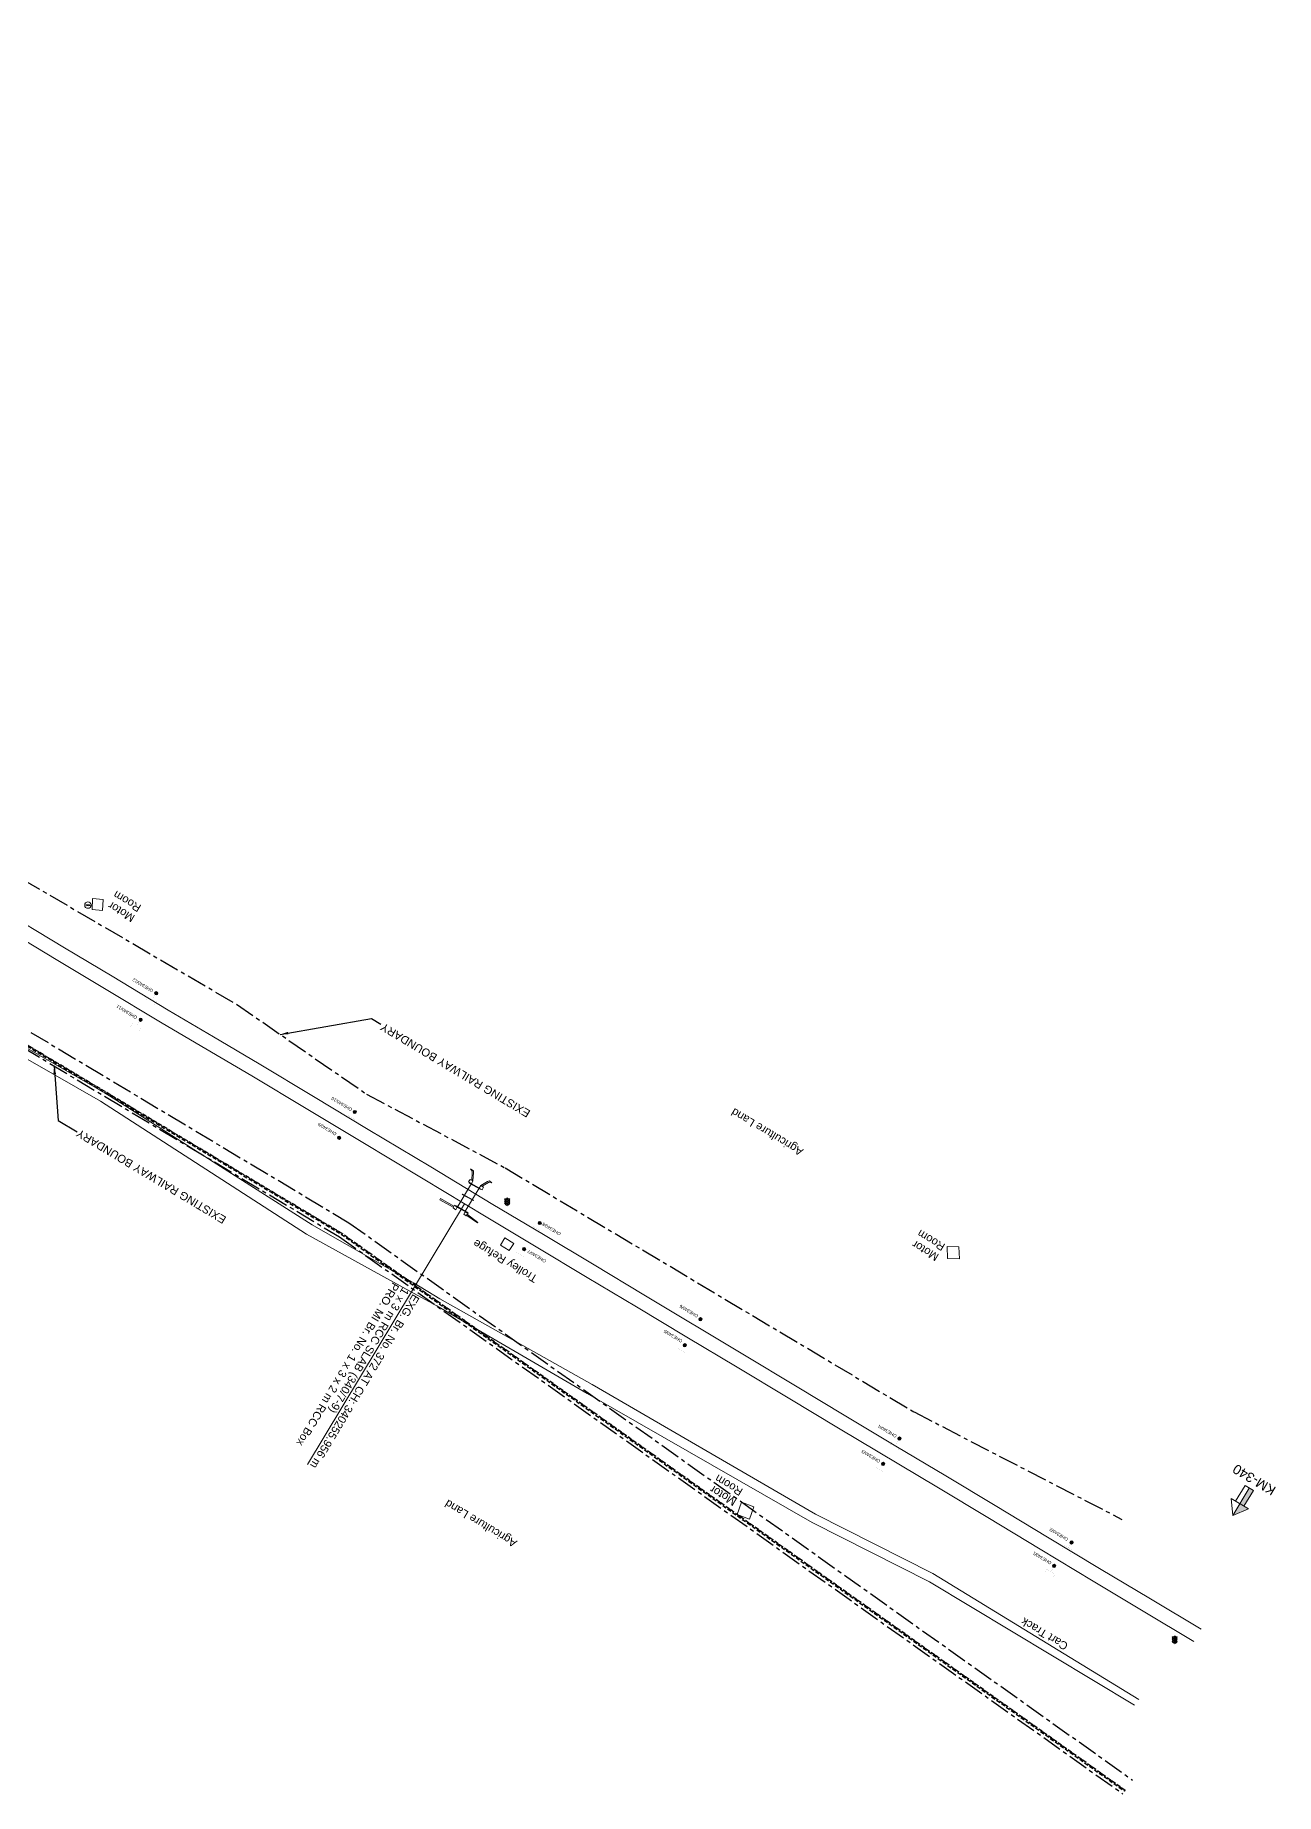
# Model space of a CAD drawing. Header units: metres. Extents: x 593168 to 611286, y 3401475 to 3412398.
# Drawn here: x 610898 to 611286, y 3401475 to 3402024 of the extents above; entities that cross this region are included whole.
import ezdxf
from ezdxf.enums import TextEntityAlignment as Align

# ---------------------------------------------------------------- set-up
doc = ezdxf.new("R2010")
doc.units = ezdxf.units.M
doc.header["$MEASUREMENT"] = 0
for name, pattern in [('CENTER', [2, 1.25, -0.25, 0.25, -0.25]), ('DASHED', [0.75, 0.5, -0.25]), ('DASHED2', [0.375, 0.25, -0.125])]:
    doc.linetypes.add(name, pattern=pattern)
for name, color, linetype, lineweight in [('BRIDGE DETAILS PLAN', 7, 'Continuous', 0), ('Cart Track', 34, 'Continuous', 0), ('Commercial Building Pucca', 251, 'Continuous', 0), ('Culvert Parapet', 7, 'Continuous', 0), ('Electric Pole', 251, 'Continuous', 0), ('Existing IR Track', 143, 'Continuous', 0), ('KM STONE', 7, 'Continuous', 0), ('OHE MAST', 8, 'Continuous', 0), ('OHE MAST TEXT', 8, 'Continuous', 0), ('PROPOSED DFCC TRACK', 1, 'Continuous', 0), ('SFL', 7, 'Continuous', 0), ('Side Details', 251, 'Continuous', 0), ('Sign Board', 251, 'Continuous', 0), ('Text1', 251, 'Continuous', 0), ('Trolley Stand', 251, 'Continuous', 0), ('Wing Wall', 7, 'Continuous', 0)]:
    doc.layers.add(name, color=color, linetype=linetype, lineweight=lineweight)
doc.layers.add('Existing Railway Boundary', color=7, linetype='CENTER')
doc.layers.add('SIGNAL CABLE- SSI (UP) 3rd', color=140, linetype='Continuous')
doc.styles.get("Standard").update_dxf_attribs({"font": 'arial_0.ttf'})
doc.styles.add('Style-Arial', font='arial_0.ttf')
doc.dimstyles.new('ISO-25', dxfattribs={"dimtxt": 2.5, "dimasz": 2.5, "dimexe": 1.25, "dimexo": 0.625, "dimtad": 1, "dimtxsty": 'Standard', "dimcen": 2.5, "dimadec": 0, "dimazin": 0, "dimtfac": 1, "dimtmove": 0, "dimatfit": 3, "dimfxl": 1, "dimarcsym": 0})

# ---------------------------------------------------------------- blocks, each defined once
blk = doc.blocks.new('EP')
blk.add_hatch(color=8).paths.add_polyline_path([(-0.21, -0.05), (-0.21, 0.16), (-0.93, -0.01), (-0.31, 0.07), (-0.31, -0.19), (0.31, 0), (0.31, -0.24), (0.94, -0.01), (0.41, -0.1), (0.43, 0.15)])
at = {"color": 8}
for p, q in [((-0.93, -0.01), (-0.21, 0.16)), ((-0.31, 0.07), (-0.93, -0.01)), ((-0.31, -0.19), (-0.31, 0.07)), ((0.31, 0), (-0.31, -0.19)), ((-0.21, 0.16), (-0.21, -0.05)), ((-0.21, -0.05), (0.43, 0.15)), ((0.31, -0.24), (0.31, 0)), ((0.43, 0.15), (0.41, -0.1)), ((0.94, -0.01), (0.31, -0.24)), ((0.41, -0.1), (0.94, -0.01))]:
    blk.add_line(p, q, dxfattribs=at)
blk.add_circle((0, 0), 1, dxfattribs=at)
blk = doc.blocks.new('SIG')
for color, points in [(1, [(-0.22, 0.42, 0.180295), (-0.01, 0.33, -0.00255), (0.01, 0.33, -0.00255), (0.02, 0.33, 0.180295), (0.23, 0.42, -0.002654), (0.25, 0.44, 0.184495), (0.33, 0.65, 1.000001), (-0.32, 0.65, 0.184495), (-0.24, 0.44, -0.002654)]), (2, [(0.23, -0.23, -0.002654), (0.25, -0.21, 0.184495), (0.33, 0.01, 1.000001), (-0.32, 0.01, 0.184495), (-0.24, -0.21, -0.002654), (-0.22, -0.23, 0.180295), (-0.01, -0.32, -0.00255), (0.01, -0.32, -0.00255), (0.02, -0.32, 0.180295)]), (3, [(0.23, -0.88, -0.002654), (0.25, -0.86, 0.184495), (0.33, -0.64, 1.000001), (-0.32, -0.64, 0.184495), (-0.24, -0.86, -0.002654), (-0.22, -0.88, 0.395599)])]:
    blk.add_hatch(color=color).paths.add_polyline_path(points)
for p, q in [((-0.31, 0.98), (-0.32, -0.9)), ((0.33, -0.9), (0.32, 0.98))]:
    blk.add_line(p, q)
for points in [[(-0.31, 0.98), (-0.81, 0.98, 0.198758), (-0.42, 0.41, 0.003814), (-0.31, 0.39, 0.003814)], [(-0.31, 0.33), (-0.81, 0.33, 0.198758), (-0.42, -0.23, 0.003727), (-0.32, -0.26, 0.003727)], [(0.32, 0.98), (0.82, 0.98, -0.198758), (0.44, 0.41, -0.003814), (0.32, 0.39, -0.003814)], [(0.32, 0.33), (0.82, 0.33, -0.198758), (0.44, -0.23, -0.003727), (0.33, -0.26, -0.003727)], [(-0.32, -0.32), (-0.81, -0.32, 0.198758), (-0.42, -0.88, 0.003639), (-0.32, -0.9)], [(0.33, -0.32), (0.82, -0.32, -0.198758), (0.44, -0.88, -0.003639), (0.33, -0.9)]]:
    blk.add_lwpolyline(points, format="xyb")
for centre, radius, start, end in [((0.01, 0.91), 0.324, 12.4049, 167.5951), ((0.01, 0.81), 0.357, 27.7578, 152.2422), ((0.01, -0.9), 0.324, 181.4572, 358.5428)]:
    blk.add_arc(centre, radius, start, end)
blk = doc.blocks.new('KM POST PLAN')
h = blk.add_hatch(color=256)
h.dxf.hatch_style = 1
h.paths.add_polyline_path([(0, -8.5), (-3, -8.5), (-3, -20), (0, -20)])
h.paths.add_polyline_path([(0, -8.5), (0, 0), (-6.3, -8.5)])
for points in [[(0, 0), (-6.3, -8.5), (6.3, -8.5)], [(0, 0), (0, -20)], [(0, 0), (6.3, -8.5)], [(3, -8.5), (3, -20), (-3, -20), (-3, -8.5)]]:
    blk.add_lwpolyline(points)
at = {"style": 'Style-Arial'}
blk.add_attdef('KM-POST', text='', height=6, dxfattribs=at).set_placement((0, -26, -263.9), align=Align.MIDDLE_CENTER)
blk = doc.blocks.new('OHE MAST')
h = blk.add_hatch(color=256)
h.dxf.hatch_style = 1
edge = h.paths.add_edge_path()
edge.add_arc((0, 0), 0.514, 0, 360)
at = {"const_width": 0.01}
for points in [[(1.5, 3.5), (1.5, 2), (-1.5, 2), (-1.5, 3.5)], [(0, 2), (0, 0)]]:
    blk.add_lwpolyline(points, dxfattribs=at)
blk.add_circle((0, 0), 0.514)

msp = doc.modelspace()

# ---------------------------------------------------------------- linework, layer by layer
at = {"layer": 'BRIDGE DETAILS PLAN', "lineweight": 13, "flags": 128}
msp.add_lwpolyline([(611032.3895, 3401659.2922), (610983.3441, 3401577.7898)], dxfattribs=at)
at = {"layer": 'Cart Track'}
for points in [[(610708.6736, 3401814.2792, 260.4035), (610732.8761, 3401799.6113, 260.5345), (610746.1433, 3401791.8766, 260.5795), (610770.3457, 3401775.1481, 260.2905), (610798.5168, 3401758.7955, 260.1226), (610848.0437, 3401730.9574, 259.8977), (610865.35, 3401721.8648, 259.7557), (610918.6631, 3401691.2843, 259.9706), (610983.0634, 3401649.7871, 260.2346), (611015.338, 3401631.9806, 260.3025), (611023.773, 3401627.4021, 260.2266), (611070.7234, 3401599.9688, 260.2686), (611141.0376, 3401559.6447, 260.3395), (611177.741, 3401541.1698, 260.4475), (611241.8165, 3401502.6092, 260.6225), (611241.8165, 3401502.6092, 260.6225)], [(610709.9547, 3401816.6719, 260.3065), (610709.9547, 3401816.6719, 260.3065), (610734.1648, 3401801.8354, 260.4265), (610746.7689, 3401793.9341, 260.5725), (610771.1819, 3401777.582, 260.2816), (610848.8188, 3401733.3575, 259.7737), (610866.7982, 3401724.4464, 259.7807), (610920.3612, 3401693.6929, 259.9836), (610984.7771, 3401652.7408, 260.1276), (611016.6414, 3401634.4462, 260.2616), (611024.7453, 3401629.5466, 260.1396), (611072.2841, 3401602.771, 260.1746), (611142.0536, 3401562.2542, 260.2466), (611178.757, 3401543.7793, 260.3545), (611243.1249, 3401504.3284, 260.5265), (611243.1249, 3401504.3284, 260.5265)]]:
    msp.add_polyline3d(points, dxfattribs=at)
at = {"layer": 'Commercial Building Pucca'}
for points in [[(610916.1996, 3401754.6353, 264.2414), (610919.4692, 3401754.3842, 264.2424), (610919.3, 3401750.9384, 264.2284), (610916.0304, 3401751.1895, 264.2284)], [(611186.9148, 3401645.8596, 261.3762), (611183.1817, 3401645.9154, 261.0263), (611183.3443, 3401642.1494, 261.0833), (611187.0938, 3401642.0933, 261.0833)], [(611117.5923, 3401562.1685, 261.5222), (611118.9362, 3401566.0462, 260.7204), (611122.8251, 3401564.6202, 260.7444), (611121.4559, 3401560.6693, 260.7444)]]:
    msp.add_polyline3d(points, close=True, dxfattribs=at)
at = {"layer": 'Culvert Parapet'}
for points in [[(611033.9865, 3401665.8989, 263.4956), (611033.8706, 3401665.7021, 263.4966), (611037.2503, 3401663.7929, 263.4736), (611037.3662, 3401663.9896, 263.4736)], [(611031.7417, 3401662.242, 263.4296), (611035.1935, 3401660.3687, 263.5076), (611035.1646, 3401660.2534, 263.5026), (611031.7121, 3401662.127, 263.5026)], [(611033.1049, 3401656.4956, 263.4206), (611033.1597, 3401656.637, 263.3886), (611029.7773, 3401658.6142, 263.3726), (611029.7213, 3401658.4697, 263.3726)]]:
    msp.add_polyline3d(points, close=True, dxfattribs=at)
at = {"layer": 'Existing IR Track', "flags": 128}
for points in [[(611260.2865, 3401522.4995), (611244.4515, 3401532.0177), (611228.8696, 3401541.3839), (611212.2953, 3401551.3595), (611195.954, 3401561.1949), (611180.4764, 3401570.4598), (611149.2416, 3401589.1768), (611133.5167, 3401598.6095), (611117.595, 3401608.1745), (611101.9307, 3401617.585), (611086.1173, 3401627.0671), (611070.7618, 3401636.2748), (611054.7617, 3401645.8658), (611039.1935, 3401655.1978), (611019.5226, 3401667.0351), (611000.1454, 3401678.6957), (610982.9202, 3401689.0323), (610965.9575, 3401699.2114), (610951.5954, 3401707.6797), (610937.9171, 3401715.7447), (610919.916, 3401726.5587), (610905.3403, 3401735.3156), (610883.5816, 3401748.3718)], [(611262.6323, 3401526.3279), (611246.7867, 3401535.8017), (611230.8273, 3401545.3437), (611214.6138, 3401555.1093), (611198.2232, 3401564.9814), (611182.7919, 3401574.2083), (611167.2154, 3401583.5222), (611151.5639, 3401592.9341), (611135.8014, 3401602.4126), (611119.9172, 3401611.9336), (611088.4357, 3401630.8176), (611072.8732, 3401640.1599), (611057.0816, 3401649.6197), (611041.3053, 3401659.0706), (611021.8321, 3401670.7725), (611002.309, 3401682.5046), (610985.2277, 3401692.7658), (610968.1925, 3401702.9994), (610953.9213, 3401711.4408), (610939.8177, 3401719.7829), (610922.2562, 3401730.3463), (610907.4345, 3401739.262), (610885.9274, 3401752.1667)]]:
    msp.add_lwpolyline(points, dxfattribs=at)
at = {"layer": 'Existing Railway Boundary', "ltscale": 5}
for points in [[(610412.2426, 3402047.4072), (610824.2343, 3401812.7137), (610816.4467, 3401806.0872), (610961.1072, 3401721.668), (611001.8155, 3401693.5189), (611045.0981, 3401670.4754), (611172.8748, 3401594.2137), (611237.8075, 3401560.6603)], [(610395.1366, 3402018.936), (610670.0185, 3401842.4981), (610679.7056, 3401836.6947), (610993.3567, 3401648.9241), (611238.0931, 3401474.8868)]]:
    msp.add_lwpolyline(points, dxfattribs=at)
at = {"layer": 'Existing Railway Boundary', "color": 2, "ltscale": 5}
msp.add_lwpolyline([(610399.7896, 3402022.2473), (610672.8125, 3401847.0026), (610682.4293, 3401841.2413), (610996.2581, 3401653.3642), (611241.1646, 3401479.2061)], dxfattribs=at)
at = {"layer": 'PROPOSED DFCC TRACK', "color": 10, "linetype": 'DASHED', "lineweight": 13, "ltscale": 5, "flags": 128}
msp.add_lwpolyline([(611238.8465, 3401475.9462), (610994.0684, 3401650.0132), (610680.3737, 3401837.8099), (610670.7038, 3401843.603), (610396.9484, 3402019.3178), (610395.647, 3402020.9039), (610384.6688, 3402027.4966), (610368.4999, 3402037.2065), (610349.5365, 3402048.5801), (610331.6279, 3402059.3212), (610314.6698, 3402069.5432), (610309.4851, 3402072.6684), (610305.4349, 3402072.973), (610296.5743, 3402078.3138), (610280.954, 3402087.6341), (610265.4194, 3402096.9032), (610247.3756, 3402107.8169), (610229.649, 3402118.5389), (610222.8903, 3402122.586), (610222.0284, 3402122.7058), (610212.3813, 3402128.4825), (610195.2889, 3402138.7174), (610179.1344, 3402148.4015), (610163.1289, 3402157.9962), (610147.5859, 3402167.3151), (610139.2363, 3402172.3211), (610138.8509, 3402172.797), (610132.3931, 3402176.6689), (610116.1429, 3402186.4006), (610100.1598, 3402195.9724), (610082.5398, 3402206.5251), (610064.9337, 3402217.0696), (610051.2136, 3402225.2996), (610043.6124, 3402224.3552), (610031.4292, 3402231.6634), (610013.3263, 3402242.5282), (609995.1063, 3402253.4632), (609978.9624, 3402263.1358), (609963.0245, 3402272.685), (609956.7629, 3402271.3705), (609944.6226, 3402278.6211), (609928.9153, 3402288.0021), (609910.5311, 3402299.0029), (609892.3294, 3402309.8944), (609877.3882, 3402318.8817), (609876.3838, 3402320.6645), (609875.3473, 3402321.288), (609857.8095, 3402331.8372), (609840.972, 3402341.9221), (609824.0096, 3402352.0817), (609806.4491, 3402362.6075), (609792.016, 3402371.2588), (609791.3584, 3402372.644), (609789.3846, 3402373.827), (609771.2243, 3402384.757), (609753.2434, 3402395.5791), (609735.4223, 3402406.2376), (609717.6907, 3402416.8425), (609707.0477, 3402423.2271), (609706.1353, 3402425.9551), (609700.4647, 3402429.3568), (609682.286, 3402440.2619), (609664.6603, 3402450.861), (609647.0813, 3402461.4319), (609626.25, 3402473.8945), (609622.8977, 3402475.9001), (609621.3176, 3402479.3275), (609606.5982, 3402488.1336), (609590.5342, 3402497.7592), (609574.547, 3402507.3387), (609561.1089, 3402515.4569), (609547.7854, 3402523.506), (609538.2484, 3402529.2144), (609536.4463, 3402532.554), (609532.958, 3402534.6419), (609517.4013, 3402543.9534), (609496.2024, 3402556.5679), (609475.1132, 3402569.1172), (609457.9423, 3402579.3983), (609452.6228, 3402582.5833), (609451.5503, 3402584.2628), (609444.0224, 3402588.7702), (609424.4572, 3402600.5336), (609407.8326, 3402610.529), (609391.2641, 3402620.4349), (609374.5299, 3402630.4398), (609364.6495, 3402636.3879), (609364.5464, 3402636.2165), (609357.2333, 3402640.6191), (609339.8646, 3402651.0755), (609323.1071, 3402661.1459), (609306.2024, 3402671.3048), (609288.98, 3402681.6419), (609281.0877, 3402686.3789), (609281.1392, 3402686.4647), (609271.6906, 3402692.1358), (609254.6829, 3402702.3158), (609237.6159, 3402712.5313), (609221.802, 3402722.0403), (609206.0233, 3402731.5281), (609194.5066, 3402738.4167), (609192.4576, 3402738.9665), (609188.7053, 3402741.2108), (609171.683, 3402751.3926), (609156.2231, 3402760.6502), (609140.7259, 3402769.9301), (609124.3577, 3402779.7183), (609109.5609, 3402788.5668), (609108.2196, 3402790.2195), (609108.1745, 3402790.2465), (609092.4887, 3402799.6932), (609076.8365, 3402809.1196), (609065.3327, 3402815.99), (609054.0403, 3402822.734), (609037.9846, 3402832.3924), (609022.8702, 3402841.4849), (609021.1485, 3402841.7258), (609006.4159, 3402850.5603), (608990.9472, 3402859.8362), (608974.8526, 3402869.4942), (608958.9844, 3402879.0164), (608941.976, 3402889.2248), (608937.085, 3402892.1605), (608934.2586, 3402892.434), (608924.4205, 3402898.3388), (608908.9984, 3402907.5816), (608893.5562, 3402916.8366), (608875.5876, 3402927.562), (608857.9265, 3402938.1038), (608850.2642, 3402942.7084), (608849.0118, 3402943.1577), (608841.7155, 3402947.5423), (608825.8754, 3402957.0613), (608809.9598, 3402966.5682), (608794.0245, 3402976.0869), (608777.6857, 3402985.841), (608764.3437, 3402993.8061), (608762.738, 3402994.1591), (608761.0126, 3402995.1892), (608744.5432, 3403005.0363), (608728.2666, 3403014.7682), (608712.9517, 3403023.9147), (608697.8082, 3403032.959), (608684.0183, 3403041.2197), (608679.3581, 3403044.011), (608679.4043, 3403044.0883), (608652.6036, 3403060.1409), (608635.0903, 3403070.6296), (608622.3734, 3403078.2417), (608609.6882, 3403085.8349), (608595.0321, 3403094.6146), (608592.811, 3403095.9452), (608590.9045, 3403096.8751), (608490.2131, 3403157.7124), (608406.2872, 3403206.2136), (608405.2754, 3403206.8373), (608382.0159, 3403220.0027), (608358.7605, 3403232.272), (608288.9097, 3403268.1429), (608239.5517, 3403293.49), (608221.5128, 3403303.3382), (608192.0141, 3403318.766), (608166.6785, 3403333.8777), (608110.0036, 3403367.6821), (608077.9788, 3403386.7837), (608054.5632, 3403400.9517), (608028.5705, 3403416.2516), (608003.3962, 3403431.5141), (607965.6904, 3403454.2415), (607922.6299, 3403478.2621), (607908.0744, 3403453.8534), (607757.9879, 3403544.14), (607767.2889, 3403559.9012), (607571.8017, 3403675.2621), (607552.2263, 3403662.0933), (607485.93, 3403701.2161), (607480.5459, 3403704.3937), (607475.155, 3403707.5777), (607469.7565, 3403710.7706), (607464.3325, 3403713.9855), (607458.9173, 3403717.2044), (607453.4977, 3403720.4373), (607448.0746, 3403723.6861), (607442.669, 3403726.9406, -0.00817084), (607372.4445, 3403770.9148), (607378.1261, 3403780.1036), (607361.1822, 3403789.3231), (607319.0137, 3403814.5508), (607318.1826, 3403816.2171), (607314.6907, 3403818.3125), (607297.2921, 3403828.7037), (607281.9101, 3403837.9315), (607266.4252, 3403847.221), (607248.7641, 3403857.783), (607230.87, 3403868.4844), (607213.2447, 3403879.0466), (607195.9026, 3403889.439), (607176.5214, 3403901.0706), (607157.9385, 3403912.2232), (607136.4618, 3403925.0875), (607115.0118, 3403937.9359), (607100.7743, 3403946.4904), (607086.3082, 3403955.1822), (607069.4076, 3403965.29), (607052.7167, 3403975.272), (607037.7459, 3403984.2285), (607023.1297, 3403992.9726), (607006.009, 3404002.9913), (606990.1699, 3404012.4704), (606974.35, 3404021.938), (606957.8831, 3404031.8026), (606941.4752, 3404041.622), (606923.9264, 3404052.1236), (606906.3802, 3404062.6235), (606889.5, 3404072.7097), (606872.5298, 3404082.8497), (606856.1308, 3404092.6667), (606839.793, 3404102.4471), (606823.1439, 3404112.4036), (606806.2139, 3404122.5281), (606788.8961, 3404132.8895), (606771.3465, 3404143.3895), (606755.1186, 3404152.9487), (606738.6954, 3404162.6228), (606721.488, 3404172.9106), (606704.4991, 3404183.0676), (606687.8739, 3404192.995), (606670.9972, 3404203.0725), (606654.0648, 3404213.2011), (606636.9892, 3404223.4153), (606619.8549, 3404233.6553), (606602.5613, 3404243.9899), (606585.2663, 3404254.329), (606567.9935, 3404264.6549), (606550.2187, 3404275.274), (606532.4832, 3404285.8696), (606515.4243, 3404296.0676), (606498.4582, 3404306.2101), (606480.9873, 3404316.6384), (606463.3087, 3404327.1907), (606446.1825, 3404337.4366), (606428.8285, 3404347.8187), (606411.0823, 3404358.4247), (606393.3372, 3404369.03), (606376.158, 3404379.303), (606358.896, 3404389.6256), (606340.9809, 3404400.3307), (606322.7983, 3404411.1956), (606305.1635, 3404421.7522), (606287.7723, 3404432.163), (606270.3867, 3404442.5709), (606253.3086, 3404452.7947), (606236.0414, 3404463.1294), (606218.8532, 3404473.4168), (606201.3491, 3404483.8917), (606183.8416, 3404494.3686), (606164.2205, 3404506.1089), (606145.0083, 3404517.6045), (606127.4303, 3404528.1166), (606109.9129, 3404538.5926), (606090.5604, 3404550.1654), (606080.4852, 3404556.1904), (606019.9235, 3404454.9171), (606015.9826, 3404457.2738), (605999.3763, 3404467.1944), (605985.5172, 3404475.4738), (605964.4182, 3404488.084), (605946.1837, 3404498.9825), (605926.8775, 3404510.5252), (605907.5763, 3404522.0648), (605887.8047, 3404533.8781), (605868.3122, 3404545.5246), (605828.708, 3404569.2096), (605810.2348, 3404580.2504), (605792.0163, 3404591.1388), (605773.0201, 3404602.4966), (605754.0096, 3404613.8771), (605746.5374, 3404618.3763), (605727.732, 3404629.6182), (605708.9349, 3404640.8551), (605690.4333, 3404651.9039), (605672.1242, 3404662.8377), (605652.889, 3404674.3258), (605633.7286, 3404685.7691), (605616.2166, 3404696.2047), (605598.4652, 3404706.7831), (605580.5441, 3404717.4905), (605562.5819, 3404728.2223), (605547.3316, 3404737.3318), (605527.9602, 3404748.9028), (605514.4173, 3404756.9712), (605496.8861, 3404767.4155), (605479.0204, 3404778.0701), (605460.257, 3404789.26), (605444.4817, 3404798.6726), (605423.5955, 3404811.1348), (605409.2798, 3404819.6746), (605390.9849, 3404830.588), (605372.5598, 3404841.5621), (605352.6215, 3404853.4381), (605331.1764, 3404866.2328), (605311.6963, 3404877.8502), (605292.6086, 3404889.2348), (605272.2755, 3404901.3748), (605251.7941, 3404913.6034), (605231.9236, 3404925.4798), (605211.6028, 3404937.6254), (605193.3895, 3404948.4895), (605174.8831, 3404959.5286), (605156.9722, 3404970.213), (605139.0963, 3404980.8766), (605120.3905, 3404992.0393), (605102.039, 3405002.9906), (605083.6663, 3405013.9503), (605065.5272, 3405024.7706), (605047.1434, 3405035.7327), (605028.5086, 3405046.8446), (605010.4649, 3405057.622), (604991.6213, 3405068.8772), (604973.654, 3405079.6916), (604956.2979, 3405090.2757), (604939.253, 3405100.452), (604921.2307, 3405111.2119), (604903.1686, 3405122.0303), (604885.571, 3405132.5704), (604870.1986, 3405141.752), (604848.2237, 3405154.8771), (604830.1372, 3405165.6808), (604805.2868, 3405180.525), (604783.8786, 3405193.3065), (604762.0585, 3405206.334), (604741.4453, 3405218.6619), (604720.5731, 3405231.1548), (604701.2763, 3405242.6833), (604682.1627, 3405254.1124), (604662.5258, 3405265.8491), (604643.1817, 3405277.4109), (604624.2628, 3405288.7353), (604605.3176, 3405300.0756), (604583.0886, 3405313.3756), (604560.4896, 3405326.9008), (604538.2945, 3405340.1683), (604515.4653, 3405353.815), (604496.4727, 3405365.2134), (604477.9657, 3405376.3204), (604464.9226, 3405384.0317), (604451.1488, 3405392.1751), (604429.0988, 3405405.3309), (604413.026, 3405414.9557), (604396.9535, 3405424.5804), (604378.362, 3405435.726), (604359.9628, 3405446.7561), (604345.2062, 3405455.5775), (604329.9858, 3405464.6761), (604312.9251, 3405474.9398), (604279.0897, 3405495.2025), (604261.5216, 3405505.7114), (604244.1077, 3405516.1487), (604226.8172, 3405526.512), (604208.8655, 3405537.2371), (604193.0867, 3405546.6641), (604173.1119, 3405558.619), (604155.8422, 3405568.96), (604139.417, 3405578.779), (604122.9319, 3405588.6366), (604105.8128, 3405598.8805), (604088.8837, 3405609.0107), (604072.8639, 3405618.5897), (604057.0784, 3405628.0286), (604038.5445, 3405639.1022), (604020.0206, 3405650.173), (604001.7367, 3405661.0944), (603986.513, 3405670.1907), (603968.1797, 3405681.1465), (603949.7501, 3405692.1598), (603934.8326, 3405701.1024), (603918.2294, 3405711.055), (603902.2597, 3405720.599), (603984.9617, 3405858.9819), (603978.4628, 3405862.8192), (603939.5067, 3405886.1079), (603881.131, 3405919.8847), (603752.9657, 3405990.9959), (603537.9835, 3406121.0287), (603415.5776, 3406195.496), (603251.6404, 3406294.115), (603176.0817, 3406338.4962), (603134.0357, 3406363.6397), (603134.1116, 3406363.7327), (603089.7059, 3406390.5632), (603052.7759, 3406412.0119), (602894.776, 3406507.7074), (602851.4865, 3406532.9799), (602816.7464, 3406553.4256), (602785.3001, 3406572.0035), (602746.0771, 3406596.2519), (602705.7184, 3406620.1881), (602662.0692, 3406646.6614), (602627.4051, 3406666.9127), (602579.9129, 3406694.6584), (602562.2672, 3406704.9673), (602518.1683, 3406725.7663), (602519.0941, 3406731.2853), (602471.6697, 3406753.3759), (602429.1958, 3406778.917), (602424.9275, 3406788.2516), (602386.4013, 3406804.049), (602384.2823, 3406813.2491), (602342.7825, 3406830.1285), (602303.1116, 3406854.4858), (602260.2631, 3406880.8492), (602217.2824, 3406906.9496), (602179.1077, 3406935.7234), (602171.0493, 3406935.0978), (602141.3777, 3406949.0328), (602143.3651, 3406951.8617), (602095.187, 3406978.1497), (602059.6338, 3407002.0561), (602058.8949, 3407006.9797), (602048.3831, 3407013.2696), (602035.6889, 3407020.8695), (602017.1559, 3407029.0504), (602014.5769, 3407033.5093), (602002.782, 3407040.5717), (601986.7885, 3407050.1481), (601974.3452, 3407057.606), (601961.5758, 3407065.2593), (601944.8393, 3407075.2449), (601928.041, 3407085.2672), (601907.515, 3407097.5569), (601887.1314, 3407109.7614), (601862.3175, 3407124.575), (601846.9171, 3407133.8168), (601831.7815, 3407142.8996), (601814.355, 3407153.2918), (601797.4864, 3407163.3513), (601780.0173, 3407173.8392), (601763.0197, 3407184.0439), (601758.9584, 3407186.4648), (601757.8424, 3407184.5934), (601746.4941, 3407191.358), (601731.1949, 3407200.4777), (601716.4298, 3407209.307), (601701.7646, 3407218.0766), (601685.2039, 3407228.0182), (601668.6497, 3407237.956), (601651.7412, 3407248.0711), (601634.9944, 3407258.0894), (601617.4685, 3407268.55), (601600.343, 3407278.7717), (601584.851, 3407287.9797), (601569.7925, 3407296.9302), (601552.7014, 3407307.1961), (601535.9098, 3407317.2821), (601518.8507, 3407327.5321), (601501.9539, 3407337.6845), (601485.1542, 3407347.6742), (601468.6175, 3407357.5076), (601452.6693, 3407367.0299), (601422.1177, 3407385.2716), (601421.6189, 3407385.5722), (601406.7207, 3407394.549), (601390.2159, 3407404.4168), (601382.1885, 3407409.2162), (601359.4003, 3407422.8976), (601345.2007, 3407431.4282), (601328.8935, 3407441.3094), (601317.3277, 3407448.3175), (601319.02, 3407451.148), (601225.5625, 3407508.2088), (601104.4918, 3407578.0262), (601076.9643, 3407594.3121), (601027.708, 3407623.2458), (600801.5656, 3407758.8725), (600730.1947, 3407801.3388), (600591.4585, 3407883.8459), (600531.7432, 3407920.0017), (600526.862, 3407922.7316), (600503.0285, 3407936.5994), (600422.9297, 3407984.218), (600377.5125, 3408012.3368), (600346.1372, 3408029.8875), (600316.3933, 3408047.775), (600130.511, 3408160.4939), (599996.254, 3408209.7911), (599953.9443, 3408227.2953), (599944.3313, 3408215.6299), (599935.2576, 3408205.5869), (599918.5929, 3408187.1421), (599772.9655, 3408274.5172), (599786.7094, 3408303.1053), (599709.2516, 3408349.3782), (599595.5497, 3408417.3032), (599616.8494, 3408452.361), (599555.4019, 3408489.158), (599483.5526, 3408532.184), (599454.3358, 3408549.6802), (599424.2592, 3408567.6911), (599414.6274, 3408549.6881), (599115.8314, 3408728.4627), (599093.4205, 3408740.4162), (599046.0781, 3408768.3918), (598996.415, 3408800.5543), (598957.9053, 3408826.9824), (598904.3617, 3408854.8801), (598861.6189, 3408883.4539), (598826.5557, 3408906.1097), (598821.342, 3408909.2232), (598804.0117, 3408919.5724), (598786.4734, 3408930.0513), (598767.9885, 3408941.0956), (598751.8281, 3408950.7585), (598735.7237, 3408960.3878), (598724.8857, 3408966.8767), (598710.0452, 3408974.9261), (598670.424, 3408998.7716), (598669.9201, 3408999.7434), (598669.272, 3409000.1306), (598651.5396, 3409010.6707), (598627.2828, 3409025.1582), (598626.6901, 3409025.019), (598622.0628, 3409028.2759), (598601.9514, 3409040.2876), (598587.9068, 3409048.6995), (598573.8763, 3409057.103), (598555.3463, 3409068.1631), (598537.7966, 3409078.638), (598522.5501, 3409087.7528), (598507.1859, 3409096.9382), (598473.4655, 3409117.2155), (598439.2464, 3409137.7928), (598421.3344, 3409148.5339), (598410.3677, 3409155.11), (598384.0992, 3409170.886), (598364.7125, 3409182.528), (598349.9747, 3409191.3525), (598335.507, 3409200.0152), (598318.8906, 3409209.9668), (598302.3331, 3409219.8715), (598285.3377, 3409230.0744), (598268.3882, 3409240.2499), (598252.864, 3409249.5519), (598237.7617, 3409258.5813), (598221.7081, 3409268.1908), (598206.2847, 3409277.4235), (598201.037, 3409280.6309), (598217.5452, 3409308.1291), (598210.0497, 3409313.0273), (598174.4567, 3409336.4402), (598136.8095, 3409357.9281), (598091.8427, 3409383.8229), (598049.1826, 3409409.0605), (598006.1396, 3409435.2251), (597963.485, 3409460.6596), (597919.6068, 3409485.9657), (597790.814, 3409562.9444), (597748.3329, 3409590.9557), (597708.0992, 3409614.8259), (597686.8347, 3409625.789), (597657.5867, 3409642.8518), (597614.5842, 3409670.5452), (597570.4672, 3409696.4729), (597479.9718, 3409747.1992), (597393.2197, 3409798.8303), (597352.7624, 3409822.8294), (597309.5684, 3409848.7598), (597264.9026, 3409875.5789), (597223.6459, 3409900.2196), (597137.2651, 3409951.8768), (597093.3333, 3409978.1627), (597051.511, 3410003.1581), (596984.6534, 3410041.8589), (596881.8316, 3410104.2558), (596750.6371, 3410181.7238), (596709.8356, 3410205.8859), (596667.9005, 3410231.4216), (596553.243, 3410301.941), (596353.9532, 3410419.8185), (596320.4988, 3410441.6069), (596279.1745, 3410467.196), (596235.4277, 3410492.5586), (596198.5052, 3410511.2068), (596147.8352, 3410542.0108), (596062.5205, 3410592.8205), (596020.1261, 3410618.1585), (595935.8113, 3410670.2551), (595883.0211, 3410702.0055), (595848.555, 3410723.2517), (595813.3103, 3410742.9455), (595785.5325, 3410758.9735), (595757.5519, 3410776.0622), (595710.3017, 3410804.0187), (595670.5041, 3410828.093), (595400.5901, 3410990.5997), (595292.2264, 3411054.8281), (595289.4279, 3411056.1843), (595116.6616, 3411161.0591), (595049.7401, 3411201.6061), (595007.4996, 3411224.9002), (594961.9507, 3411251.9649), (594295.7036, 3411651.5764), (594144.1447, 3411742.4806)], format="xyb", dxfattribs=at)
at = {"layer": 'SFL'}
for points in [[(611030.1253, 3401658.1436, 262.6289), (611034.5818, 3401665.6526, 262.6958)], [(611037.0034, 3401664.1358, 262.7588), (611032.5041, 3401656.784, 262.6119)]]:
    msp.add_polyline3d(points, dxfattribs=at)
at = {"layer": 'SIGNAL CABLE- SSI (UP) 3rd', "linetype": 'DASHED2', "ltscale": 5}
msp.add_lwpolyline([(610396.7465, 3402019.0909), (610670.5457, 3401843.348), (610680.2195, 3401837.5526), (610993.9042, 3401649.7618), (611238.6727, 3401475.7018), (611238.8465, 3401475.9462), (610994.0684, 3401650.0132), (610680.3737, 3401837.8099), (610670.7038, 3401843.603), (610396.9484, 3402019.3178)], dxfattribs=at)
at = {"layer": 'Trolley Stand'}
msp.add_polyline3d([(611045.0574, 3401648.6088, 263.3736), (611047.7854, 3401646.8993, 263.4026), (611046.3969, 3401644.6517, 263.3207), (611043.6687, 3401646.3613, 263.3207)], close=True, dxfattribs=at)
at = {"layer": 'Wing Wall'}
for points in [[(611035.0377, 3401666.5275, 262.9168), (611035.1831, 3401668.948, 261.8811), (611035.1898, 3401669.5951, 261.8831), (611034.3046, 3401670.1865, 261.8341), (611034.8296, 3401669.4823, 261.9641), (611034.8476, 3401668.9316, 262.075), (611034.6491, 3401666.6837, 262.9318)], [(611034.5803, 3401665.5514, 263.4026), (611035.0095, 3401666.4009, 263.3726), (611034.1466, 3401666.8656, 263.3936), (611033.622, 3401666.0823, 263.3946), (611034.5803, 3401665.5514, 263.4026)], [(611036.9798, 3401664.1996, 263.3956), (611037.4594, 3401664.9372, 263.3866), (611038.3858, 3401664.4289, 263.3736), (611037.8748, 3401663.5921, 263.3657), (611036.9798, 3401664.1996, 263.3956)], [(611037.5321, 3401665.0065, 262.9268), (611039.6084, 3401666.2031, 261.9461), (611040.184, 3401666.4401, 261.8881), (611040.9056, 3401665.7692, 262.337), (611040.206, 3401666.043, 262.158), (611039.8513, 3401665.917, 262.16), (611037.9589, 3401664.7887, 262.9608)], [(611029.0612, 3401658.489, 263.1807), (611024.8876, 3401660.8674, 263.1097), (611024.7059, 3401660.4586, 263.0877), (611028.8446, 3401658.172, 263.1137)], [(611033.3009, 3401655.9198, 263.2027), (611036.6094, 3401653.4702, 263.1127), (611036.464, 3401653.3461, 263.1057), (611033.0935, 3401655.6436, 263.1387)]]:
    msp.add_polyline3d(points, dxfattribs=at)
for points in [[(611030.1235, 3401658.2146, 263.4056), (611029.6399, 3401658.4932, 263.4146), (611029.683, 3401658.6062, 263.3916), (611029.2568, 3401658.8789, 263.4106), (611028.8569, 3401657.9907, 263.4156), (611029.7236, 3401657.3263, 263.4156)], [(611032.6102, 3401656.7215, 263.4196), (611033.0867, 3401656.4598, 263.4226), (611033.1915, 3401656.6217, 263.4156), (611033.5509, 3401656.4092, 263.4076), (611032.9501, 3401655.5314, 263.4106), (611032.1473, 3401655.9944, 263.4226)]]:
    msp.add_polyline3d(points, close=True, dxfattribs=at)

# ---------------------------------------------------------------- block references
at = {"layer": 'Electric Pole', "xscale": 0.9997078270183116, "yscale": 0.9997078270183116, "zscale": 0.9997078270183116}
msp.add_blockref('EP', (610914.725, 3401752.5955, 264.6613), dxfattribs=at)
at = {"layer": 'KM STONE', "xscale": 0.5, "yscale": 0.5, "zscale": 0.5, "rotation": 148.9903102435466}
msp.add_blockref('KM POST PLAN', (611272.4707, 3401561.8755, 263.9475), dxfattribs=at).add_auto_attribs({'KM-POST': 'KM-340'})
at = {"layer": 'OHE MAST', "rotation": 149.0208306544456}
for p in [(610936.0659, 3401725.0657), (610931.2061, 3401716.7693), (610998.1132, 3401687.9503), (610993.1937, 3401679.8921), (611055.9224, 3401653.2623), (611051.0377, 3401645.116), (611106.1192, 3401623.1768), (611101.2182, 3401615.0474), (611168.3205, 3401585.9026), (611163.2156, 3401577.9942), (611222.0997, 3401553.4497), (611216.6592, 3401546.1173)]:
    msp.add_blockref('OHE MAST', p, dxfattribs=at)
at = {"layer": 'Sign Board', "xscale": 0.9997078270183116, "yscale": 0.9997078270183116, "zscale": 0.9997078270183116}
for p in [(611045.7528, 3401659.8714, 263.4736), (611254.3305, 3401522.9473, 263.5556)]:
    msp.add_blockref('SIG', p, dxfattribs=at)

# ---------------------------------------------------------------- texts
at = {"layer": 'BRIDGE DETAILS PLAN', "color": 10, "style": 'Style-Arial'}
msp.add_text('PRO. MI Br. No. 1 x 3 x 2 m RCC Box', height=2.5, rotation=239, dxfattribs=at).set_placement((611010.0103, 3401634.9309))
at = {"layer": 'BRIDGE DETAILS PLAN', "style": 'Style-Arial'}
for s, p in [('1 x 3 m RCC SLAB (340/7-9)', (611013.1023, 3401633.3221)), ('EXG. Br. No. 372 AT CH: 340255.956 m', (611016.327, 3401631.2594))]:
    msp.add_text(s, height=2.5, rotation=239, dxfattribs=at).set_placement(p)
at = {"layer": 'Cart Track'}
msp.add_text('Cart Track', height=2.5, rotation=149.050079, dxfattribs=at).set_placement((611221.2689, 3401521.7255, 0.0756))
at = {"layer": 'Existing Railway Boundary', "linetype": 'Continuous', "ltscale": 5}
for p in [(611007.1556, 3401715.9082, 613.7163), (610912.1145, 3401682.6999, 613.7163)]:
    msp.add_text('EXISTING RAILWAY BOUNDARY', height=2.5, rotation=149, dxfattribs=at).set_placement(p, align=Align.RIGHT)
at = {"layer": 'OHE MAST TEXT'}
for s, p in [('OHE340/12', (610935.2901, 3401726.099, 263.1447)), ('OHE340/11', (610930.2531, 3401717.7483, 263.3337)), ('OHE340/10', (610997.4285, 3401688.9953, 263.0417)), ('OHE340/9', (610992.5473, 3401681.3631, 263.1897)), ('OHE340/8', (611062.63, 3401650.1336, 263.2377)), ('OHE340/7', (611058.0227, 3401641.629, 263.1857)), ('OHE340/6', (611105.5515, 3401624.4739, 526.3414)), ('OHE340/5', (611100.6187, 3401616.6562, 263.1987)), ('OHE340/4', (611167.6023, 3401586.9456, 1051.9151)), ('OHE340/3', (611162.4347, 3401579.0965, 526.6513)), ('OHE340/2', (611221.1622, 3401554.6989, 263.7205)), ('OHE340/1', (611215.9681, 3401547.3127, 263.0907))]:
    msp.add_text(s, height=1, rotation=149, dxfattribs=at).set_placement(p)
at = {"layer": 'Side Details'}
for p in [(611138.5026, 3401676.1921, 0.0756), (611049.0421, 3401553.8635, 0.0756)]:
    msp.add_text('Agriculture Land', height=2.5, rotation=149, dxfattribs=at).set_placement(p)
at = {"layer": 'Text1'}
for s, p in [('Motor', (610929.626, 3401749.2535, 0.0756)), ('Room', (610931.5997, 3401752.4265, 0.0756)), ('Trolley Refuge', (611055.4854, 3401636.5874, 102.5676)), ('Room', (611182.8424, 3401646.5351, 0.0756)), ('Motor', (611180.8687, 3401643.3621, 0.0756)), ('Room', (611119.6214, 3401569.9946, 260.3111)), ('Motor', (611117.6478, 3401566.8216, 260.3111))]:
    msp.add_text(s, height=2.5, rotation=149.050079, dxfattribs=at).set_placement(p)

# ---------------------------------------------------------------- leaders
at = {"layer": 'Existing Railway Boundary', "linetype": 'Continuous', "ltscale": 5}
for points in [[(610974.8398, 3401712.1721), (611003.3202, 3401717.1567), (611006.2794, 3401715.3741)], [(610904.1473, 3401702.3303), (610905.4731, 3401685.3059), (610911.3913, 3401681.7409)]]:
    msp.add_leader(points, dimstyle='ISO-25', override={"dimtxt": 3, "dimasz": 2.5, "dimgap": 0.625, "dimtad": 0, "dimdec": 3, "dimzin": 2, "dimtdec": 3}, dxfattribs=at)

doc.saveas('drawing.dxf')
